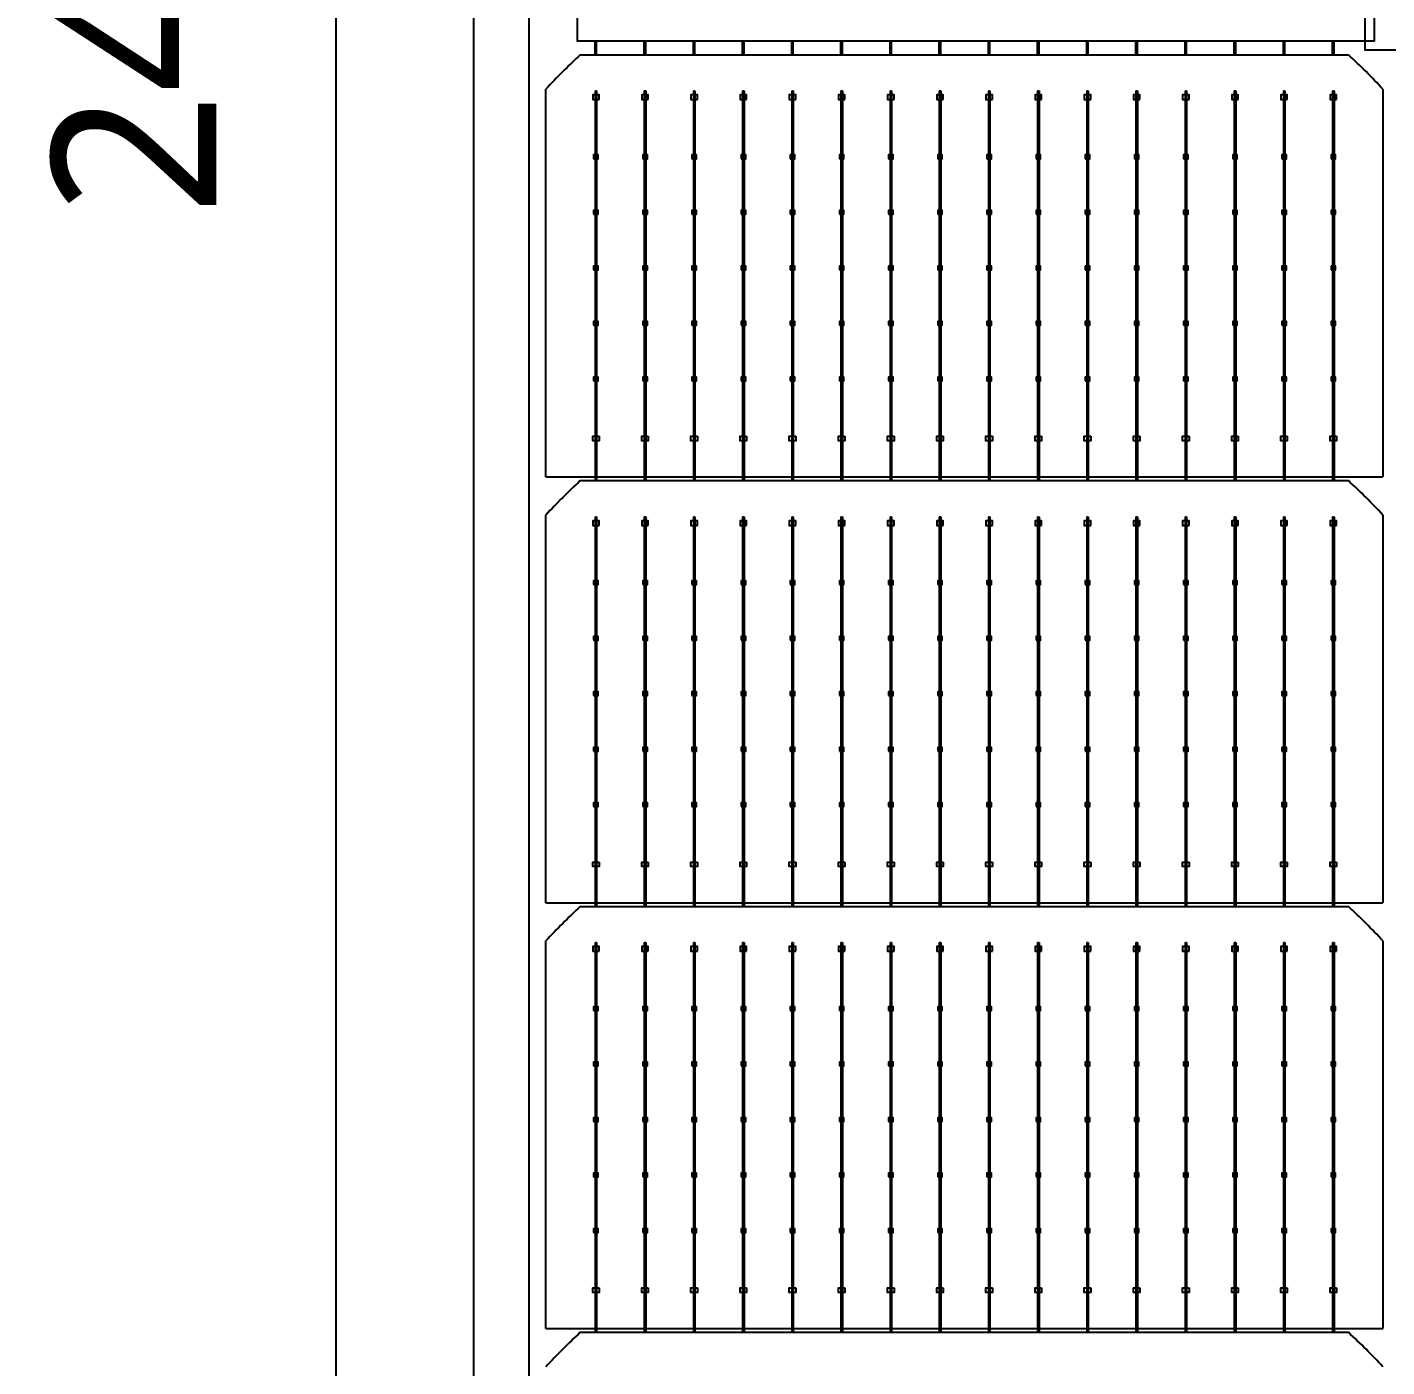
# Model space of a CAD drawing. Header units: millimetres. Extents: x 10297564 to 11610295, y -9287743 to -8409454.
# Drawn here: x 10388906 to 10393034, y -9094487 to -9090420 of the extents above; entities that cross this region are included whole.
import ezdxf

# ---------------------------------------------------------------- set-up
doc = ezdxf.new("R2010")
doc.units = ezdxf.units.MM
doc.header["$LTSCALE"] = 100
doc.layers.add('E1', color=1, linetype='Continuous')
doc.styles.add('HL-S1', font='DotumChe.ttf')
doc.styles.add('MG', font='malgun.ttf')
doc.dimstyles.new('HL-100', dxfattribs={"dimscale": 100, "dimtxt": 3, "dimasz": 4, "dimexe": 2, "dimexo": 2, "dimgap": 1, "dimtad": 1, "dimdec": 0, "dimzin": 0, "dimlunit": 6, "dimtxsty": 'HL-S1', "dimblk": 'DOTSMALL', "dimcen": 4, "dimdle": 2, "dimclrd": 256, "dimclre": 256, "dimclrt": 4, "dimazin": 0, "dimtfac": 1, "dimtdec": 0, "dimtix": 1, "dimtmove": 2, "dimatfit": 3, "dimldrblk": 'DOTSMALL', "dimfxl": 1.5, "dimtolj": 1, "dimtzin": 0, "dimlwd": -1, "dimlwe": -1, "dimarcsym": 0})

# ---------------------------------------------------------------- blocks, each defined once
blk = doc.blocks.new('*D71')
at = {"layer": 'defpoints', "color": 0, "transparency": 16777216}
for p in [(10389843.9, -9073235.9), (10390262.3, -9073235.9), (10390262.3, -9107604.7)]:
    blk.add_point(p, dxfattribs=at)
at = {"layer": 'E1', "color": 1, "transparency": 16777216}
for p, q in [((10389862.3, -9073235.9), (10389443.9, -9073235.9)), ((10389843.9, -9107204.7), (10389843.9, -9073635.9)), ((10389862.3, -9107604.7), (10389443.9, -9107604.7))]:
    blk.add_line(p, q, dxfattribs=at)
for points in [[(10389777.2, -9073635.9), (10389910.5, -9073635.9), (10389843.9, -9073235.9)], [(10389777.2, -9107204.7), (10389910.5, -9107204.7), (10389843.9, -9107604.7)]]:
    blk.add_solid(points, dxfattribs=at)
at = {"layer": 'E1', "color": 7, "transparency": 16777216, "insert": (10389234, -9090245.9), "char_height": 500, "attachment_point": 5, "rotation": 90, "style": 'MG'}
blk.add_mtext('\\A1;2464', dxfattribs=at)
blk = doc.blocks.new('_DotSmall')
at = {"color": 0, "linetype": 'ByBlock', "const_width": 0.5}
blk.add_lwpolyline([(-0.0625, 0, 1), (0.0625, 0, 1)], format="xyb", close=True, dxfattribs=at)

msp = doc.modelspace()

# ---------------------------------------------------------------- linework, layer by layer
for p, q in [((10390630.4, -9090504), (10390630.4, -9090462.1)), ((10390634.8, -9090504), (10390634.8, -9090462.1)), ((10390779.6, -9090504), (10390779.6, -9090462.1)), ((10390784.1, -9090504), (10390784.1, -9090462.1)), ((10390928.9, -9090504), (10390928.9, -9090462.1)), ((10390933.3, -9090504), (10390933.3, -9090462.1)), ((10391078.1, -9090504), (10391078.1, -9090462.1)), ((10391082.6, -9090504), (10391082.6, -9090462.1)), ((10391227.4, -9090504), (10391227.4, -9090462.1)), ((10391231.8, -9090504), (10391231.8, -9090462.1)), ((10391376.6, -9090504), (10391376.6, -9090462.1)), ((10391381.1, -9090504), (10391381.1, -9090462.1)), ((10391525.9, -9090504), (10391525.9, -9090462.1)), ((10391530.3, -9090504), (10391530.3, -9090462.1)), ((10391675.1, -9090504), (10391675.1, -9090462.1)), ((10391679.6, -9090504), (10391679.6, -9090462.1)), ((10391824.4, -9090504), (10391824.4, -9090462.1)), ((10391828.8, -9090504), (10391828.8, -9090462.1)), ((10391973.6, -9090504), (10391973.6, -9090462.1)), ((10391978.1, -9090504), (10391978.1, -9090462.1)), ((10392122.9, -9090504), (10392122.9, -9090462.1)), ((10392127.3, -9090504), (10392127.3, -9090462.1)), ((10392272.1, -9090504), (10392272.1, -9090462.1)), ((10392276.6, -9090504), (10392276.6, -9090462.1)), ((10392421.4, -9090504), (10392421.4, -9090462.1)), ((10392425.8, -9090504), (10392425.8, -9090462.1)), ((10392570.6, -9090504), (10392570.6, -9090462.1)), ((10392575.1, -9090504), (10392575.1, -9090462.1)), ((10392719.8, -9090504), (10392719.8, -9090462.1)), ((10392724.3, -9090504), (10392724.3, -9090462.1)), ((10392869.1, -9090504), (10392869.1, -9090462.1)), ((10392873.6, -9090504), (10392873.6, -9090462.1)), ((10390630.4, -9090613.8), (10390630.4, -9091796.7)), ((10390634.8, -9090613.8), (10390634.8, -9091796.7)), ((10390779.6, -9090613.8), (10390779.6, -9091796.7)), ((10390784.1, -9090613.8), (10390784.1, -9091796.7)), ((10390928.9, -9090613.8), (10390928.9, -9091796.7)), ((10390933.3, -9090613.8), (10390933.3, -9091796.7)), ((10391078.1, -9090613.8), (10391078.1, -9091796.7)), ((10391082.6, -9090613.8), (10391082.6, -9091796.7)), ((10391227.4, -9090613.8), (10391227.4, -9091796.7)), ((10391231.8, -9090613.8), (10391231.8, -9091796.7)), ((10391376.6, -9090613.8), (10391376.6, -9091796.7)), ((10391381.1, -9090613.8), (10391381.1, -9091796.7)), ((10391525.9, -9090613.8), (10391525.9, -9091796.7)), ((10391530.3, -9090613.8), (10391530.3, -9091796.7)), ((10391675.1, -9090613.8), (10391675.1, -9091796.7)), ((10391679.6, -9090613.8), (10391679.6, -9091796.7)), ((10391824.4, -9090613.8), (10391824.4, -9091796.7)), ((10391828.8, -9090613.8), (10391828.8, -9091796.7)), ((10391973.6, -9090613.8), (10391973.6, -9091796.7)), ((10391978.1, -9090613.8), (10391978.1, -9091796.7)), ((10392122.9, -9090613.8), (10392122.9, -9091796.7)), ((10392127.3, -9090613.8), (10392127.3, -9091796.7)), ((10392272.1, -9090613.8), (10392272.1, -9091796.7)), ((10392276.6, -9090613.8), (10392276.6, -9091796.7)), ((10392421.4, -9090613.8), (10392421.4, -9091796.7)), ((10392425.8, -9090613.8), (10392425.8, -9091796.7)), ((10392570.6, -9090613.8), (10392570.6, -9091796.7)), ((10392575.1, -9090613.8), (10392575.1, -9091796.7)), ((10392719.8, -9090613.8), (10392719.8, -9091796.7)), ((10392724.3, -9090613.8), (10392724.3, -9091796.7)), ((10392869.1, -9090613.8), (10392869.1, -9091796.7)), ((10392873.6, -9090613.8), (10392873.6, -9091796.7)), ((10390480.6, -9091785.5), (10393022, -9091785.5)), ((10390630.4, -9091906.5), (10390630.4, -9093089.4)), ((10390634.8, -9091906.5), (10390634.8, -9093089.4)), ((10390779.6, -9091906.5), (10390779.6, -9093089.4)), ((10390784.1, -9091906.5), (10390784.1, -9093089.4)), ((10390928.9, -9091906.5), (10390928.9, -9093089.4)), ((10390933.3, -9091906.5), (10390933.3, -9093089.4)), ((10391078.1, -9091906.5), (10391078.1, -9093089.4)), ((10391082.6, -9091906.5), (10391082.6, -9093089.4)), ((10391227.4, -9091906.5), (10391227.4, -9093089.4)), ((10391231.8, -9091906.5), (10391231.8, -9093089.4)), ((10391376.6, -9091906.5), (10391376.6, -9093089.4)), ((10391381.1, -9091906.5), (10391381.1, -9093089.4)), ((10391525.9, -9091906.5), (10391525.9, -9093089.4)), ((10391530.3, -9091906.5), (10391530.3, -9093089.4)), ((10391675.1, -9091906.5), (10391675.1, -9093089.4)), ((10391679.6, -9091906.5), (10391679.6, -9093089.4)), ((10391824.4, -9091906.5), (10391824.4, -9093089.4)), ((10391828.8, -9091906.5), (10391828.8, -9093089.4)), ((10391973.6, -9091906.5), (10391973.6, -9093089.4)), ((10391978.1, -9091906.5), (10391978.1, -9093089.4)), ((10392122.9, -9091906.5), (10392122.9, -9093089.4)), ((10392127.3, -9091906.5), (10392127.3, -9093089.4)), ((10392272.1, -9091906.5), (10392272.1, -9093089.4)), ((10392276.6, -9091906.5), (10392276.6, -9093089.4)), ((10392421.4, -9091906.5), (10392421.4, -9093089.4)), ((10392425.8, -9091906.5), (10392425.8, -9093089.4)), ((10392570.6, -9091906.5), (10392570.6, -9093089.4)), ((10392575.1, -9091906.5), (10392575.1, -9093089.4)), ((10392719.8, -9091906.5), (10392719.8, -9093089.4)), ((10392724.3, -9091906.5), (10392724.3, -9093089.4)), ((10392869.1, -9091906.5), (10392869.1, -9093089.4)), ((10392873.6, -9091906.5), (10392873.6, -9093089.4)), ((10390480.6, -9093078.1), (10393022, -9093078.1)), ((10390630.4, -9093199.1), (10390630.4, -9094382)), ((10390634.8, -9093199.1), (10390634.8, -9094382)), ((10390779.6, -9093199.1), (10390779.6, -9094382)), ((10390784.1, -9093199.1), (10390784.1, -9094382)), ((10390928.9, -9093199.1), (10390928.9, -9094382)), ((10390933.3, -9093199.1), (10390933.3, -9094382)), ((10391078.1, -9093199.1), (10391078.1, -9094382)), ((10391082.6, -9093199.1), (10391082.6, -9094382)), ((10391227.4, -9093199.1), (10391227.4, -9094382)), ((10391231.8, -9093199.1), (10391231.8, -9094382)), ((10391376.6, -9093199.1), (10391376.6, -9094382)), ((10391381.1, -9093199.1), (10391381.1, -9094382)), ((10391525.9, -9093199.1), (10391525.9, -9094382)), ((10391530.3, -9093199.1), (10391530.3, -9094382)), ((10391675.1, -9093199.1), (10391675.1, -9094382)), ((10391679.6, -9093199.1), (10391679.6, -9094382)), ((10391824.4, -9093199.1), (10391824.4, -9094382)), ((10391828.8, -9093199.1), (10391828.8, -9094382)), ((10391973.6, -9093199.1), (10391973.6, -9094382)), ((10391978.1, -9093199.1), (10391978.1, -9094382)), ((10392122.9, -9093199.1), (10392122.9, -9094382)), ((10392127.3, -9093199.1), (10392127.3, -9094382)), ((10392272.1, -9093199.1), (10392272.1, -9094382)), ((10392276.6, -9093199.1), (10392276.6, -9094382)), ((10392421.4, -9093199.1), (10392421.4, -9094382)), ((10392425.8, -9093199.1), (10392425.8, -9094382)), ((10392570.6, -9093199.1), (10392570.6, -9094382)), ((10392575.1, -9093199.1), (10392575.1, -9094382)), ((10392719.8, -9093199.1), (10392719.8, -9094382)), ((10392724.3, -9093199.1), (10392724.3, -9094382)), ((10392869.1, -9093199.1), (10392869.1, -9094382)), ((10392873.6, -9093199.1), (10392873.6, -9094382)), ((10390480.6, -9094370.8), (10393022, -9094370.8))]:
    msp.add_line(p, q)
for points in [[(10390262.3, -9073235.9), (10406065.8, -9073235.9), (10406065.8, -9107604.7), (10390262.3, -9107604.7)], [(10390429.7, -9073403.3), (10405898.4, -9073403.3), (10405898.4, -9107437.3), (10390429.7, -9107437.3)], [(10393093.8, -9090490), (10392968.3, -9090490), (10392968.3, -9090350.5), (10393093.8, -9090350.5)], [(10392996.2, -9090378.4), (10390576.1, -9090378.4), (10390576.1, -9090462.1), (10392996.2, -9090462.1)], [(10390642.4, -9090639.9), (10390642.4, -9090625.9), (10390622.9, -9090625.9), (10390622.9, -9090639.9)], [(10390791.6, -9090639.9), (10390791.6, -9090625.9), (10390772.1, -9090625.9), (10390772.1, -9090639.9)], [(10390940.9, -9090639.9), (10390940.9, -9090625.9), (10390921.3, -9090625.9), (10390921.3, -9090639.9)], [(10391090.1, -9090639.9), (10391090.1, -9090625.9), (10391070.6, -9090625.9), (10391070.6, -9090639.9)], [(10391239.4, -9090639.9), (10391239.4, -9090625.9), (10391219.8, -9090625.9), (10391219.8, -9090639.9)], [(10391388.6, -9090639.9), (10391388.6, -9090625.9), (10391369.1, -9090625.9), (10391369.1, -9090639.9)], [(10391537.9, -9090639.9), (10391537.9, -9090625.9), (10391518.3, -9090625.9), (10391518.3, -9090639.9)], [(10391687.1, -9090639.9), (10391687.1, -9090625.9), (10391667.6, -9090625.9), (10391667.6, -9090639.9)], [(10391836.4, -9090639.9), (10391836.4, -9090625.9), (10391816.8, -9090625.9), (10391816.8, -9090639.9)], [(10391985.6, -9090639.9), (10391985.6, -9090625.9), (10391966.1, -9090625.9), (10391966.1, -9090639.9)], [(10392134.9, -9090639.9), (10392134.9, -9090625.9), (10392115.3, -9090625.9), (10392115.3, -9090639.9)], [(10392284.1, -9090639.9), (10392284.1, -9090625.9), (10392264.6, -9090625.9), (10392264.6, -9090639.9)], [(10392433.3, -9090639.9), (10392433.3, -9090625.9), (10392413.8, -9090625.9), (10392413.8, -9090639.9)], [(10392582.6, -9090639.9), (10392582.6, -9090625.9), (10392563.1, -9090625.9), (10392563.1, -9090639.9)], [(10392731.8, -9090639.9), (10392731.8, -9090625.9), (10392712.3, -9090625.9), (10392712.3, -9090639.9)], [(10392881.1, -9090639.9), (10392881.1, -9090625.9), (10392861.6, -9090625.9), (10392861.6, -9090639.9)], [(10390625.6, -9090819.4), (10390639.6, -9090819.4), (10390639.6, -9090808.2), (10390625.6, -9090808.2)], [(10390774.9, -9090819.4), (10390788.8, -9090819.4), (10390788.8, -9090808.2), (10390774.9, -9090808.2)], [(10390924.1, -9090819.4), (10390938.1, -9090819.4), (10390938.1, -9090808.2), (10390924.1, -9090808.2)], [(10391073.4, -9090819.4), (10391087.3, -9090819.4), (10391087.3, -9090808.2), (10391073.4, -9090808.2)], [(10391222.6, -9090819.4), (10391236.6, -9090819.4), (10391236.6, -9090808.2), (10391222.6, -9090808.2)], [(10391371.9, -9090819.4), (10391385.8, -9090819.4), (10391385.8, -9090808.2), (10391371.9, -9090808.2)], [(10391521.1, -9090819.4), (10391535.1, -9090819.4), (10391535.1, -9090808.2), (10391521.1, -9090808.2)], [(10391670.4, -9090819.4), (10391684.3, -9090819.4), (10391684.3, -9090808.2), (10391670.4, -9090808.2)], [(10391819.6, -9090819.4), (10391833.6, -9090819.4), (10391833.6, -9090808.2), (10391819.6, -9090808.2)], [(10391968.9, -9090819.4), (10391982.8, -9090819.4), (10391982.8, -9090808.2), (10391968.9, -9090808.2)], [(10392118.1, -9090819.4), (10392132.1, -9090819.4), (10392132.1, -9090808.2), (10392118.1, -9090808.2)], [(10392267.4, -9090819.4), (10392281.3, -9090819.4), (10392281.3, -9090808.2), (10392267.4, -9090808.2)], [(10392416.6, -9090819.4), (10392430.6, -9090819.4), (10392430.6, -9090808.2), (10392416.6, -9090808.2)], [(10392565.9, -9090819.4), (10392579.8, -9090819.4), (10392579.8, -9090808.2), (10392565.9, -9090808.2)], [(10392715.1, -9090819.4), (10392729.1, -9090819.4), (10392729.1, -9090808.2), (10392715.1, -9090808.2)], [(10392864.4, -9090819.4), (10392878.3, -9090819.4), (10392878.3, -9090808.2), (10392864.4, -9090808.2)], [(10390625.6, -9090987.9), (10390639.6, -9090987.9), (10390639.6, -9090976.7), (10390625.6, -9090976.7)], [(10390774.9, -9090987.9), (10390788.8, -9090987.9), (10390788.8, -9090976.7), (10390774.9, -9090976.7)], [(10390924.1, -9090987.9), (10390938.1, -9090987.9), (10390938.1, -9090976.7), (10390924.1, -9090976.7)], [(10391073.4, -9090987.9), (10391087.3, -9090987.9), (10391087.3, -9090976.7), (10391073.4, -9090976.7)], [(10391222.6, -9090987.9), (10391236.6, -9090987.9), (10391236.6, -9090976.7), (10391222.6, -9090976.7)], [(10391371.9, -9090987.9), (10391385.8, -9090987.9), (10391385.8, -9090976.7), (10391371.9, -9090976.7)], [(10391521.1, -9090987.9), (10391535.1, -9090987.9), (10391535.1, -9090976.7), (10391521.1, -9090976.7)], [(10391670.4, -9090987.9), (10391684.3, -9090987.9), (10391684.3, -9090976.7), (10391670.4, -9090976.7)], [(10391819.6, -9090987.9), (10391833.6, -9090987.9), (10391833.6, -9090976.7), (10391819.6, -9090976.7)], [(10391968.9, -9090987.9), (10391982.8, -9090987.9), (10391982.8, -9090976.7), (10391968.9, -9090976.7)], [(10392118.1, -9090987.9), (10392132.1, -9090987.9), (10392132.1, -9090976.7), (10392118.1, -9090976.7)], [(10392267.4, -9090987.9), (10392281.3, -9090987.9), (10392281.3, -9090976.7), (10392267.4, -9090976.7)], [(10392416.6, -9090987.9), (10392430.6, -9090987.9), (10392430.6, -9090976.7), (10392416.6, -9090976.7)], [(10392565.9, -9090987.9), (10392579.8, -9090987.9), (10392579.8, -9090976.7), (10392565.9, -9090976.7)], [(10392715.1, -9090987.9), (10392729.1, -9090987.9), (10392729.1, -9090976.7), (10392715.1, -9090976.7)], [(10392864.4, -9090987.9), (10392878.3, -9090987.9), (10392878.3, -9090976.7), (10392864.4, -9090976.7)], [(10390625.6, -9091156.4), (10390639.6, -9091156.4), (10390639.6, -9091145.2), (10390625.6, -9091145.2)], [(10390774.9, -9091156.4), (10390788.8, -9091156.4), (10390788.8, -9091145.2), (10390774.9, -9091145.2)], [(10390924.1, -9091156.4), (10390938.1, -9091156.4), (10390938.1, -9091145.2), (10390924.1, -9091145.2)], [(10391073.4, -9091156.4), (10391087.3, -9091156.4), (10391087.3, -9091145.2), (10391073.4, -9091145.2)], [(10391222.6, -9091156.4), (10391236.6, -9091156.4), (10391236.6, -9091145.2), (10391222.6, -9091145.2)], [(10391371.9, -9091156.4), (10391385.8, -9091156.4), (10391385.8, -9091145.2), (10391371.9, -9091145.2)], [(10391521.1, -9091156.4), (10391535.1, -9091156.4), (10391535.1, -9091145.2), (10391521.1, -9091145.2)], [(10391670.4, -9091156.4), (10391684.3, -9091156.4), (10391684.3, -9091145.2), (10391670.4, -9091145.2)], [(10391819.6, -9091156.4), (10391833.6, -9091156.4), (10391833.6, -9091145.2), (10391819.6, -9091145.2)], [(10391968.9, -9091156.4), (10391982.8, -9091156.4), (10391982.8, -9091145.2), (10391968.9, -9091145.2)], [(10392118.1, -9091156.4), (10392132.1, -9091156.4), (10392132.1, -9091145.2), (10392118.1, -9091145.2)], [(10392267.4, -9091156.4), (10392281.3, -9091156.4), (10392281.3, -9091145.2), (10392267.4, -9091145.2)], [(10392416.6, -9091156.4), (10392430.6, -9091156.4), (10392430.6, -9091145.2), (10392416.6, -9091145.2)], [(10392565.9, -9091156.4), (10392579.8, -9091156.4), (10392579.8, -9091145.2), (10392565.9, -9091145.2)], [(10392715.1, -9091156.4), (10392729.1, -9091156.4), (10392729.1, -9091145.2), (10392715.1, -9091145.2)], [(10392864.4, -9091156.4), (10392878.3, -9091156.4), (10392878.3, -9091145.2), (10392864.4, -9091145.2)], [(10390625.6, -9091324.9), (10390639.6, -9091324.9), (10390639.6, -9091313.7), (10390625.6, -9091313.7)], [(10390774.9, -9091324.9), (10390788.8, -9091324.9), (10390788.8, -9091313.7), (10390774.9, -9091313.7)], [(10390924.1, -9091324.9), (10390938.1, -9091324.9), (10390938.1, -9091313.7), (10390924.1, -9091313.7)], [(10391073.4, -9091324.9), (10391087.3, -9091324.9), (10391087.3, -9091313.7), (10391073.4, -9091313.7)], [(10391222.6, -9091324.9), (10391236.6, -9091324.9), (10391236.6, -9091313.7), (10391222.6, -9091313.7)], [(10391371.9, -9091324.9), (10391385.8, -9091324.9), (10391385.8, -9091313.7), (10391371.9, -9091313.7)], [(10391521.1, -9091324.9), (10391535.1, -9091324.9), (10391535.1, -9091313.7), (10391521.1, -9091313.7)], [(10391670.4, -9091324.9), (10391684.3, -9091324.9), (10391684.3, -9091313.7), (10391670.4, -9091313.7)], [(10391819.6, -9091324.9), (10391833.6, -9091324.9), (10391833.6, -9091313.7), (10391819.6, -9091313.7)], [(10391968.9, -9091324.9), (10391982.8, -9091324.9), (10391982.8, -9091313.7), (10391968.9, -9091313.7)], [(10392118.1, -9091324.9), (10392132.1, -9091324.9), (10392132.1, -9091313.7), (10392118.1, -9091313.7)], [(10392267.4, -9091324.9), (10392281.3, -9091324.9), (10392281.3, -9091313.7), (10392267.4, -9091313.7)], [(10392416.6, -9091324.9), (10392430.6, -9091324.9), (10392430.6, -9091313.7), (10392416.6, -9091313.7)], [(10392565.9, -9091324.9), (10392579.8, -9091324.9), (10392579.8, -9091313.7), (10392565.9, -9091313.7)], [(10392715.1, -9091324.9), (10392729.1, -9091324.9), (10392729.1, -9091313.7), (10392715.1, -9091313.7)], [(10392864.4, -9091324.9), (10392878.3, -9091324.9), (10392878.3, -9091313.7), (10392864.4, -9091313.7)], [(10390625.6, -9091493.4), (10390639.6, -9091493.4), (10390639.6, -9091482.2), (10390625.6, -9091482.2)], [(10390774.9, -9091493.4), (10390788.8, -9091493.4), (10390788.8, -9091482.2), (10390774.9, -9091482.2)], [(10390924.1, -9091493.4), (10390938.1, -9091493.4), (10390938.1, -9091482.2), (10390924.1, -9091482.2)], [(10391073.4, -9091493.4), (10391087.3, -9091493.4), (10391087.3, -9091482.2), (10391073.4, -9091482.2)], [(10391222.6, -9091493.4), (10391236.6, -9091493.4), (10391236.6, -9091482.2), (10391222.6, -9091482.2)], [(10391371.9, -9091493.4), (10391385.8, -9091493.4), (10391385.8, -9091482.2), (10391371.9, -9091482.2)], [(10391521.1, -9091493.4), (10391535.1, -9091493.4), (10391535.1, -9091482.2), (10391521.1, -9091482.2)], [(10391670.4, -9091493.4), (10391684.3, -9091493.4), (10391684.3, -9091482.2), (10391670.4, -9091482.2)], [(10391819.6, -9091493.4), (10391833.6, -9091493.4), (10391833.6, -9091482.2), (10391819.6, -9091482.2)], [(10391968.9, -9091493.4), (10391982.8, -9091493.4), (10391982.8, -9091482.2), (10391968.9, -9091482.2)], [(10392118.1, -9091493.4), (10392132.1, -9091493.4), (10392132.1, -9091482.2), (10392118.1, -9091482.2)], [(10392267.4, -9091493.4), (10392281.3, -9091493.4), (10392281.3, -9091482.2), (10392267.4, -9091482.2)], [(10392416.6, -9091493.4), (10392430.6, -9091493.4), (10392430.6, -9091482.2), (10392416.6, -9091482.2)], [(10392565.9, -9091493.4), (10392579.8, -9091493.4), (10392579.8, -9091482.2), (10392565.9, -9091482.2)], [(10392715.1, -9091493.4), (10392729.1, -9091493.4), (10392729.1, -9091482.2), (10392715.1, -9091482.2)], [(10392864.4, -9091493.4), (10392878.3, -9091493.4), (10392878.3, -9091482.2), (10392864.4, -9091482.2)], [(10390642.4, -9091661.7), (10390642.4, -9091675.7), (10390622.9, -9091675.7), (10390622.9, -9091661.7)], [(10390791.6, -9091661.7), (10390791.6, -9091675.7), (10390772.1, -9091675.7), (10390772.1, -9091661.7)], [(10390940.9, -9091661.7), (10390940.9, -9091675.7), (10390921.3, -9091675.7), (10390921.3, -9091661.7)], [(10391090.1, -9091661.7), (10391090.1, -9091675.7), (10391070.6, -9091675.7), (10391070.6, -9091661.7)], [(10391239.4, -9091661.7), (10391239.4, -9091675.7), (10391219.8, -9091675.7), (10391219.8, -9091661.7)], [(10391388.6, -9091661.7), (10391388.6, -9091675.7), (10391369.1, -9091675.7), (10391369.1, -9091661.7)], [(10391537.9, -9091661.7), (10391537.9, -9091675.7), (10391518.3, -9091675.7), (10391518.3, -9091661.7)], [(10391687.1, -9091661.7), (10391687.1, -9091675.7), (10391667.6, -9091675.7), (10391667.6, -9091661.7)], [(10391836.4, -9091661.7), (10391836.4, -9091675.7), (10391816.8, -9091675.7), (10391816.8, -9091661.7)], [(10391985.6, -9091661.7), (10391985.6, -9091675.7), (10391966.1, -9091675.7), (10391966.1, -9091661.7)], [(10392134.9, -9091661.7), (10392134.9, -9091675.7), (10392115.3, -9091675.7), (10392115.3, -9091661.7)], [(10392284.1, -9091661.7), (10392284.1, -9091675.7), (10392264.6, -9091675.7), (10392264.6, -9091661.7)], [(10392433.3, -9091661.7), (10392433.3, -9091675.7), (10392413.8, -9091675.7), (10392413.8, -9091661.7)], [(10392582.6, -9091661.7), (10392582.6, -9091675.7), (10392563.1, -9091675.7), (10392563.1, -9091661.7)], [(10392731.8, -9091661.7), (10392731.8, -9091675.7), (10392712.3, -9091675.7), (10392712.3, -9091661.7)], [(10392881.1, -9091661.7), (10392881.1, -9091675.7), (10392861.6, -9091675.7), (10392861.6, -9091661.7)], [(10390642.4, -9091932.6), (10390642.4, -9091918.6), (10390622.9, -9091918.6), (10390622.9, -9091932.6)], [(10390791.6, -9091932.6), (10390791.6, -9091918.6), (10390772.1, -9091918.6), (10390772.1, -9091932.6)], [(10390940.9, -9091932.6), (10390940.9, -9091918.6), (10390921.3, -9091918.6), (10390921.3, -9091932.6)], [(10391090.1, -9091932.6), (10391090.1, -9091918.6), (10391070.6, -9091918.6), (10391070.6, -9091932.6)], [(10391239.4, -9091932.6), (10391239.4, -9091918.6), (10391219.8, -9091918.6), (10391219.8, -9091932.6)], [(10391388.6, -9091932.6), (10391388.6, -9091918.6), (10391369.1, -9091918.6), (10391369.1, -9091932.6)], [(10391537.9, -9091932.6), (10391537.9, -9091918.6), (10391518.3, -9091918.6), (10391518.3, -9091932.6)], [(10391687.1, -9091932.6), (10391687.1, -9091918.6), (10391667.6, -9091918.6), (10391667.6, -9091932.6)], [(10391836.4, -9091932.6), (10391836.4, -9091918.6), (10391816.8, -9091918.6), (10391816.8, -9091932.6)], [(10391985.6, -9091932.6), (10391985.6, -9091918.6), (10391966.1, -9091918.6), (10391966.1, -9091932.6)], [(10392134.9, -9091932.6), (10392134.9, -9091918.6), (10392115.3, -9091918.6), (10392115.3, -9091932.6)], [(10392284.1, -9091932.6), (10392284.1, -9091918.6), (10392264.6, -9091918.6), (10392264.6, -9091932.6)], [(10392433.3, -9091932.6), (10392433.3, -9091918.6), (10392413.8, -9091918.6), (10392413.8, -9091932.6)], [(10392582.6, -9091932.6), (10392582.6, -9091918.6), (10392563.1, -9091918.6), (10392563.1, -9091932.6)], [(10392731.8, -9091932.6), (10392731.8, -9091918.6), (10392712.3, -9091918.6), (10392712.3, -9091932.6)], [(10392881.1, -9091932.6), (10392881.1, -9091918.6), (10392861.6, -9091918.6), (10392861.6, -9091932.6)], [(10390625.6, -9092112.1), (10390639.6, -9092112.1), (10390639.6, -9092100.9), (10390625.6, -9092100.9)], [(10390774.9, -9092112.1), (10390788.8, -9092112.1), (10390788.8, -9092100.9), (10390774.9, -9092100.9)], [(10390924.1, -9092112.1), (10390938.1, -9092112.1), (10390938.1, -9092100.9), (10390924.1, -9092100.9)], [(10391073.4, -9092112.1), (10391087.3, -9092112.1), (10391087.3, -9092100.9), (10391073.4, -9092100.9)], [(10391222.6, -9092112.1), (10391236.6, -9092112.1), (10391236.6, -9092100.9), (10391222.6, -9092100.9)], [(10391371.9, -9092112.1), (10391385.8, -9092112.1), (10391385.8, -9092100.9), (10391371.9, -9092100.9)], [(10391521.1, -9092112.1), (10391535.1, -9092112.1), (10391535.1, -9092100.9), (10391521.1, -9092100.9)], [(10391670.4, -9092112.1), (10391684.3, -9092112.1), (10391684.3, -9092100.9), (10391670.4, -9092100.9)], [(10391819.6, -9092112.1), (10391833.6, -9092112.1), (10391833.6, -9092100.9), (10391819.6, -9092100.9)], [(10391968.9, -9092112.1), (10391982.8, -9092112.1), (10391982.8, -9092100.9), (10391968.9, -9092100.9)], [(10392118.1, -9092112.1), (10392132.1, -9092112.1), (10392132.1, -9092100.9), (10392118.1, -9092100.9)], [(10392267.4, -9092112.1), (10392281.3, -9092112.1), (10392281.3, -9092100.9), (10392267.4, -9092100.9)], [(10392416.6, -9092112.1), (10392430.6, -9092112.1), (10392430.6, -9092100.9), (10392416.6, -9092100.9)], [(10392565.9, -9092112.1), (10392579.8, -9092112.1), (10392579.8, -9092100.9), (10392565.9, -9092100.9)], [(10392715.1, -9092112.1), (10392729.1, -9092112.1), (10392729.1, -9092100.9), (10392715.1, -9092100.9)], [(10392864.4, -9092112.1), (10392878.3, -9092112.1), (10392878.3, -9092100.9), (10392864.4, -9092100.9)], [(10390625.6, -9092280.6), (10390639.6, -9092280.6), (10390639.6, -9092269.4), (10390625.6, -9092269.4)], [(10390774.9, -9092280.6), (10390788.8, -9092280.6), (10390788.8, -9092269.4), (10390774.9, -9092269.4)], [(10390924.1, -9092280.6), (10390938.1, -9092280.6), (10390938.1, -9092269.4), (10390924.1, -9092269.4)], [(10391073.4, -9092280.6), (10391087.3, -9092280.6), (10391087.3, -9092269.4), (10391073.4, -9092269.4)], [(10391222.6, -9092280.6), (10391236.6, -9092280.6), (10391236.6, -9092269.4), (10391222.6, -9092269.4)], [(10391371.9, -9092280.6), (10391385.8, -9092280.6), (10391385.8, -9092269.4), (10391371.9, -9092269.4)], [(10391521.1, -9092280.6), (10391535.1, -9092280.6), (10391535.1, -9092269.4), (10391521.1, -9092269.4)], [(10391670.4, -9092280.6), (10391684.3, -9092280.6), (10391684.3, -9092269.4), (10391670.4, -9092269.4)], [(10391819.6, -9092280.6), (10391833.6, -9092280.6), (10391833.6, -9092269.4), (10391819.6, -9092269.4)], [(10391968.9, -9092280.6), (10391982.8, -9092280.6), (10391982.8, -9092269.4), (10391968.9, -9092269.4)], [(10392118.1, -9092280.6), (10392132.1, -9092280.6), (10392132.1, -9092269.4), (10392118.1, -9092269.4)], [(10392267.4, -9092280.6), (10392281.3, -9092280.6), (10392281.3, -9092269.4), (10392267.4, -9092269.4)], [(10392416.6, -9092280.6), (10392430.6, -9092280.6), (10392430.6, -9092269.4), (10392416.6, -9092269.4)], [(10392565.9, -9092280.6), (10392579.8, -9092280.6), (10392579.8, -9092269.4), (10392565.9, -9092269.4)], [(10392715.1, -9092280.6), (10392729.1, -9092280.6), (10392729.1, -9092269.4), (10392715.1, -9092269.4)], [(10392864.4, -9092280.6), (10392878.3, -9092280.6), (10392878.3, -9092269.4), (10392864.4, -9092269.4)], [(10390625.6, -9092449.1), (10390639.6, -9092449.1), (10390639.6, -9092437.9), (10390625.6, -9092437.9)], [(10390774.9, -9092449.1), (10390788.8, -9092449.1), (10390788.8, -9092437.9), (10390774.9, -9092437.9)], [(10390924.1, -9092449.1), (10390938.1, -9092449.1), (10390938.1, -9092437.9), (10390924.1, -9092437.9)], [(10391073.4, -9092449.1), (10391087.3, -9092449.1), (10391087.3, -9092437.9), (10391073.4, -9092437.9)], [(10391222.6, -9092449.1), (10391236.6, -9092449.1), (10391236.6, -9092437.9), (10391222.6, -9092437.9)], [(10391371.9, -9092449.1), (10391385.8, -9092449.1), (10391385.8, -9092437.9), (10391371.9, -9092437.9)], [(10391521.1, -9092449.1), (10391535.1, -9092449.1), (10391535.1, -9092437.9), (10391521.1, -9092437.9)], [(10391670.4, -9092449.1), (10391684.3, -9092449.1), (10391684.3, -9092437.9), (10391670.4, -9092437.9)], [(10391819.6, -9092449.1), (10391833.6, -9092449.1), (10391833.6, -9092437.9), (10391819.6, -9092437.9)], [(10391968.9, -9092449.1), (10391982.8, -9092449.1), (10391982.8, -9092437.9), (10391968.9, -9092437.9)], [(10392118.1, -9092449.1), (10392132.1, -9092449.1), (10392132.1, -9092437.9), (10392118.1, -9092437.9)], [(10392267.4, -9092449.1), (10392281.3, -9092449.1), (10392281.3, -9092437.9), (10392267.4, -9092437.9)], [(10392416.6, -9092449.1), (10392430.6, -9092449.1), (10392430.6, -9092437.9), (10392416.6, -9092437.9)], [(10392565.9, -9092449.1), (10392579.8, -9092449.1), (10392579.8, -9092437.9), (10392565.9, -9092437.9)], [(10392715.1, -9092449.1), (10392729.1, -9092449.1), (10392729.1, -9092437.9), (10392715.1, -9092437.9)], [(10392864.4, -9092449.1), (10392878.3, -9092449.1), (10392878.3, -9092437.9), (10392864.4, -9092437.9)], [(10390625.6, -9092617.6), (10390639.6, -9092617.6), (10390639.6, -9092606.4), (10390625.6, -9092606.4)], [(10390774.9, -9092617.6), (10390788.8, -9092617.6), (10390788.8, -9092606.4), (10390774.9, -9092606.4)], [(10390924.1, -9092617.6), (10390938.1, -9092617.6), (10390938.1, -9092606.4), (10390924.1, -9092606.4)], [(10391073.4, -9092617.6), (10391087.3, -9092617.6), (10391087.3, -9092606.4), (10391073.4, -9092606.4)], [(10391222.6, -9092617.6), (10391236.6, -9092617.6), (10391236.6, -9092606.4), (10391222.6, -9092606.4)], [(10391371.9, -9092617.6), (10391385.8, -9092617.6), (10391385.8, -9092606.4), (10391371.9, -9092606.4)], [(10391521.1, -9092617.6), (10391535.1, -9092617.6), (10391535.1, -9092606.4), (10391521.1, -9092606.4)], [(10391670.4, -9092617.6), (10391684.3, -9092617.6), (10391684.3, -9092606.4), (10391670.4, -9092606.4)], [(10391819.6, -9092617.6), (10391833.6, -9092617.6), (10391833.6, -9092606.4), (10391819.6, -9092606.4)], [(10391968.9, -9092617.6), (10391982.8, -9092617.6), (10391982.8, -9092606.4), (10391968.9, -9092606.4)], [(10392118.1, -9092617.6), (10392132.1, -9092617.6), (10392132.1, -9092606.4), (10392118.1, -9092606.4)], [(10392267.4, -9092617.6), (10392281.3, -9092617.6), (10392281.3, -9092606.4), (10392267.4, -9092606.4)], [(10392416.6, -9092617.6), (10392430.6, -9092617.6), (10392430.6, -9092606.4), (10392416.6, -9092606.4)], [(10392565.9, -9092617.6), (10392579.8, -9092617.6), (10392579.8, -9092606.4), (10392565.9, -9092606.4)], [(10392715.1, -9092617.6), (10392729.1, -9092617.6), (10392729.1, -9092606.4), (10392715.1, -9092606.4)], [(10392864.4, -9092617.6), (10392878.3, -9092617.6), (10392878.3, -9092606.4), (10392864.4, -9092606.4)], [(10390625.6, -9092786.1), (10390639.6, -9092786.1), (10390639.6, -9092774.9), (10390625.6, -9092774.9)], [(10390774.9, -9092786.1), (10390788.8, -9092786.1), (10390788.8, -9092774.9), (10390774.9, -9092774.9)], [(10390924.1, -9092786.1), (10390938.1, -9092786.1), (10390938.1, -9092774.9), (10390924.1, -9092774.9)], [(10391073.4, -9092786.1), (10391087.3, -9092786.1), (10391087.3, -9092774.9), (10391073.4, -9092774.9)], [(10391222.6, -9092786.1), (10391236.6, -9092786.1), (10391236.6, -9092774.9), (10391222.6, -9092774.9)], [(10391371.9, -9092786.1), (10391385.8, -9092786.1), (10391385.8, -9092774.9), (10391371.9, -9092774.9)], [(10391521.1, -9092786.1), (10391535.1, -9092786.1), (10391535.1, -9092774.9), (10391521.1, -9092774.9)], [(10391670.4, -9092786.1), (10391684.3, -9092786.1), (10391684.3, -9092774.9), (10391670.4, -9092774.9)], [(10391819.6, -9092786.1), (10391833.6, -9092786.1), (10391833.6, -9092774.9), (10391819.6, -9092774.9)], [(10391968.9, -9092786.1), (10391982.8, -9092786.1), (10391982.8, -9092774.9), (10391968.9, -9092774.9)], [(10392118.1, -9092786.1), (10392132.1, -9092786.1), (10392132.1, -9092774.9), (10392118.1, -9092774.9)], [(10392267.4, -9092786.1), (10392281.3, -9092786.1), (10392281.3, -9092774.9), (10392267.4, -9092774.9)], [(10392416.6, -9092786.1), (10392430.6, -9092786.1), (10392430.6, -9092774.9), (10392416.6, -9092774.9)], [(10392565.9, -9092786.1), (10392579.8, -9092786.1), (10392579.8, -9092774.9), (10392565.9, -9092774.9)], [(10392715.1, -9092786.1), (10392729.1, -9092786.1), (10392729.1, -9092774.9), (10392715.1, -9092774.9)], [(10392864.4, -9092786.1), (10392878.3, -9092786.1), (10392878.3, -9092774.9), (10392864.4, -9092774.9)], [(10390642.4, -9092954.4), (10390642.4, -9092968.4), (10390622.9, -9092968.4), (10390622.9, -9092954.4)], [(10390791.6, -9092954.4), (10390791.6, -9092968.4), (10390772.1, -9092968.4), (10390772.1, -9092954.4)], [(10390940.9, -9092954.4), (10390940.9, -9092968.4), (10390921.3, -9092968.4), (10390921.3, -9092954.4)], [(10391090.1, -9092954.4), (10391090.1, -9092968.4), (10391070.6, -9092968.4), (10391070.6, -9092954.4)], [(10391239.4, -9092954.4), (10391239.4, -9092968.4), (10391219.8, -9092968.4), (10391219.8, -9092954.4)], [(10391388.6, -9092954.4), (10391388.6, -9092968.4), (10391369.1, -9092968.4), (10391369.1, -9092954.4)], [(10391537.9, -9092954.4), (10391537.9, -9092968.4), (10391518.3, -9092968.4), (10391518.3, -9092954.4)], [(10391687.1, -9092954.4), (10391687.1, -9092968.4), (10391667.6, -9092968.4), (10391667.6, -9092954.4)], [(10391836.4, -9092954.4), (10391836.4, -9092968.4), (10391816.8, -9092968.4), (10391816.8, -9092954.4)], [(10391985.6, -9092954.4), (10391985.6, -9092968.4), (10391966.1, -9092968.4), (10391966.1, -9092954.4)], [(10392134.9, -9092954.4), (10392134.9, -9092968.4), (10392115.3, -9092968.4), (10392115.3, -9092954.4)], [(10392284.1, -9092954.4), (10392284.1, -9092968.4), (10392264.6, -9092968.4), (10392264.6, -9092954.4)], [(10392433.3, -9092954.4), (10392433.3, -9092968.4), (10392413.8, -9092968.4), (10392413.8, -9092954.4)], [(10392582.6, -9092954.4), (10392582.6, -9092968.4), (10392563.1, -9092968.4), (10392563.1, -9092954.4)], [(10392731.8, -9092954.4), (10392731.8, -9092968.4), (10392712.3, -9092968.4), (10392712.3, -9092954.4)], [(10392881.1, -9092954.4), (10392881.1, -9092968.4), (10392861.6, -9092968.4), (10392861.6, -9092954.4)], [(10390642.4, -9093225.2), (10390642.4, -9093211.3), (10390622.9, -9093211.3), (10390622.9, -9093225.2)], [(10390791.6, -9093225.2), (10390791.6, -9093211.3), (10390772.1, -9093211.3), (10390772.1, -9093225.2)], [(10390940.9, -9093225.2), (10390940.9, -9093211.3), (10390921.3, -9093211.3), (10390921.3, -9093225.2)], [(10391090.1, -9093225.2), (10391090.1, -9093211.3), (10391070.6, -9093211.3), (10391070.6, -9093225.2)], [(10391239.4, -9093225.2), (10391239.4, -9093211.3), (10391219.8, -9093211.3), (10391219.8, -9093225.2)], [(10391388.6, -9093225.2), (10391388.6, -9093211.3), (10391369.1, -9093211.3), (10391369.1, -9093225.2)], [(10391537.9, -9093225.2), (10391537.9, -9093211.3), (10391518.3, -9093211.3), (10391518.3, -9093225.2)], [(10391687.1, -9093225.2), (10391687.1, -9093211.3), (10391667.6, -9093211.3), (10391667.6, -9093225.2)], [(10391836.4, -9093225.2), (10391836.4, -9093211.3), (10391816.8, -9093211.3), (10391816.8, -9093225.2)], [(10391985.6, -9093225.2), (10391985.6, -9093211.3), (10391966.1, -9093211.3), (10391966.1, -9093225.2)], [(10392134.9, -9093225.2), (10392134.9, -9093211.3), (10392115.3, -9093211.3), (10392115.3, -9093225.2)], [(10392284.1, -9093225.2), (10392284.1, -9093211.3), (10392264.6, -9093211.3), (10392264.6, -9093225.2)], [(10392433.3, -9093225.2), (10392433.3, -9093211.3), (10392413.8, -9093211.3), (10392413.8, -9093225.2)], [(10392582.6, -9093225.2), (10392582.6, -9093211.3), (10392563.1, -9093211.3), (10392563.1, -9093225.2)], [(10392731.8, -9093225.2), (10392731.8, -9093211.3), (10392712.3, -9093211.3), (10392712.3, -9093225.2)], [(10392881.1, -9093225.2), (10392881.1, -9093211.3), (10392861.6, -9093211.3), (10392861.6, -9093225.2)], [(10390625.6, -9093404.7), (10390639.6, -9093404.7), (10390639.6, -9093393.6), (10390625.6, -9093393.6)], [(10390774.9, -9093404.7), (10390788.8, -9093404.7), (10390788.8, -9093393.6), (10390774.9, -9093393.6)], [(10390924.1, -9093404.7), (10390938.1, -9093404.7), (10390938.1, -9093393.6), (10390924.1, -9093393.6)], [(10391073.4, -9093404.7), (10391087.3, -9093404.7), (10391087.3, -9093393.6), (10391073.4, -9093393.6)], [(10391222.6, -9093404.7), (10391236.6, -9093404.7), (10391236.6, -9093393.6), (10391222.6, -9093393.6)], [(10391371.9, -9093404.7), (10391385.8, -9093404.7), (10391385.8, -9093393.6), (10391371.9, -9093393.6)], [(10391521.1, -9093404.7), (10391535.1, -9093404.7), (10391535.1, -9093393.6), (10391521.1, -9093393.6)], [(10391670.4, -9093404.7), (10391684.3, -9093404.7), (10391684.3, -9093393.6), (10391670.4, -9093393.6)], [(10391819.6, -9093404.7), (10391833.6, -9093404.7), (10391833.6, -9093393.6), (10391819.6, -9093393.6)], [(10391968.9, -9093404.7), (10391982.8, -9093404.7), (10391982.8, -9093393.6), (10391968.9, -9093393.6)], [(10392118.1, -9093404.7), (10392132.1, -9093404.7), (10392132.1, -9093393.6), (10392118.1, -9093393.6)], [(10392267.4, -9093404.7), (10392281.3, -9093404.7), (10392281.3, -9093393.6), (10392267.4, -9093393.6)], [(10392416.6, -9093404.7), (10392430.6, -9093404.7), (10392430.6, -9093393.6), (10392416.6, -9093393.6)], [(10392565.9, -9093404.7), (10392579.8, -9093404.7), (10392579.8, -9093393.6), (10392565.9, -9093393.6)], [(10392715.1, -9093404.7), (10392729.1, -9093404.7), (10392729.1, -9093393.6), (10392715.1, -9093393.6)], [(10392864.4, -9093404.7), (10392878.3, -9093404.7), (10392878.3, -9093393.6), (10392864.4, -9093393.6)], [(10390625.6, -9093573.2), (10390639.6, -9093573.2), (10390639.6, -9093562.1), (10390625.6, -9093562.1)], [(10390774.9, -9093573.2), (10390788.8, -9093573.2), (10390788.8, -9093562.1), (10390774.9, -9093562.1)], [(10390924.1, -9093573.2), (10390938.1, -9093573.2), (10390938.1, -9093562.1), (10390924.1, -9093562.1)], [(10391073.4, -9093573.2), (10391087.3, -9093573.2), (10391087.3, -9093562.1), (10391073.4, -9093562.1)], [(10391222.6, -9093573.2), (10391236.6, -9093573.2), (10391236.6, -9093562.1), (10391222.6, -9093562.1)], [(10391371.9, -9093573.2), (10391385.8, -9093573.2), (10391385.8, -9093562.1), (10391371.9, -9093562.1)], [(10391521.1, -9093573.2), (10391535.1, -9093573.2), (10391535.1, -9093562.1), (10391521.1, -9093562.1)], [(10391670.4, -9093573.2), (10391684.3, -9093573.2), (10391684.3, -9093562.1), (10391670.4, -9093562.1)], [(10391819.6, -9093573.2), (10391833.6, -9093573.2), (10391833.6, -9093562.1), (10391819.6, -9093562.1)], [(10391968.9, -9093573.2), (10391982.8, -9093573.2), (10391982.8, -9093562.1), (10391968.9, -9093562.1)], [(10392118.1, -9093573.2), (10392132.1, -9093573.2), (10392132.1, -9093562.1), (10392118.1, -9093562.1)], [(10392267.4, -9093573.2), (10392281.3, -9093573.2), (10392281.3, -9093562.1), (10392267.4, -9093562.1)], [(10392416.6, -9093573.2), (10392430.6, -9093573.2), (10392430.6, -9093562.1), (10392416.6, -9093562.1)], [(10392565.9, -9093573.2), (10392579.8, -9093573.2), (10392579.8, -9093562.1), (10392565.9, -9093562.1)], [(10392715.1, -9093573.2), (10392729.1, -9093573.2), (10392729.1, -9093562.1), (10392715.1, -9093562.1)], [(10392864.4, -9093573.2), (10392878.3, -9093573.2), (10392878.3, -9093562.1), (10392864.4, -9093562.1)], [(10390625.6, -9093741.7), (10390639.6, -9093741.7), (10390639.6, -9093730.6), (10390625.6, -9093730.6)], [(10390774.9, -9093741.7), (10390788.8, -9093741.7), (10390788.8, -9093730.6), (10390774.9, -9093730.6)], [(10390924.1, -9093741.7), (10390938.1, -9093741.7), (10390938.1, -9093730.6), (10390924.1, -9093730.6)], [(10391073.4, -9093741.7), (10391087.3, -9093741.7), (10391087.3, -9093730.6), (10391073.4, -9093730.6)], [(10391222.6, -9093741.7), (10391236.6, -9093741.7), (10391236.6, -9093730.6), (10391222.6, -9093730.6)], [(10391371.9, -9093741.7), (10391385.8, -9093741.7), (10391385.8, -9093730.6), (10391371.9, -9093730.6)], [(10391521.1, -9093741.7), (10391535.1, -9093741.7), (10391535.1, -9093730.6), (10391521.1, -9093730.6)], [(10391670.4, -9093741.7), (10391684.3, -9093741.7), (10391684.3, -9093730.6), (10391670.4, -9093730.6)], [(10391819.6, -9093741.7), (10391833.6, -9093741.7), (10391833.6, -9093730.6), (10391819.6, -9093730.6)], [(10391968.9, -9093741.7), (10391982.8, -9093741.7), (10391982.8, -9093730.6), (10391968.9, -9093730.6)], [(10392118.1, -9093741.7), (10392132.1, -9093741.7), (10392132.1, -9093730.6), (10392118.1, -9093730.6)], [(10392267.4, -9093741.7), (10392281.3, -9093741.7), (10392281.3, -9093730.6), (10392267.4, -9093730.6)], [(10392416.6, -9093741.7), (10392430.6, -9093741.7), (10392430.6, -9093730.6), (10392416.6, -9093730.6)], [(10392565.9, -9093741.7), (10392579.8, -9093741.7), (10392579.8, -9093730.6), (10392565.9, -9093730.6)], [(10392715.1, -9093741.7), (10392729.1, -9093741.7), (10392729.1, -9093730.6), (10392715.1, -9093730.6)], [(10392864.4, -9093741.7), (10392878.3, -9093741.7), (10392878.3, -9093730.6), (10392864.4, -9093730.6)], [(10390625.6, -9093910.2), (10390639.6, -9093910.2), (10390639.6, -9093899.1), (10390625.6, -9093899.1)], [(10390774.9, -9093910.2), (10390788.8, -9093910.2), (10390788.8, -9093899.1), (10390774.9, -9093899.1)], [(10390924.1, -9093910.2), (10390938.1, -9093910.2), (10390938.1, -9093899.1), (10390924.1, -9093899.1)], [(10391073.4, -9093910.2), (10391087.3, -9093910.2), (10391087.3, -9093899.1), (10391073.4, -9093899.1)], [(10391222.6, -9093910.2), (10391236.6, -9093910.2), (10391236.6, -9093899.1), (10391222.6, -9093899.1)], [(10391371.9, -9093910.2), (10391385.8, -9093910.2), (10391385.8, -9093899.1), (10391371.9, -9093899.1)], [(10391521.1, -9093910.2), (10391535.1, -9093910.2), (10391535.1, -9093899.1), (10391521.1, -9093899.1)], [(10391670.4, -9093910.2), (10391684.3, -9093910.2), (10391684.3, -9093899.1), (10391670.4, -9093899.1)], [(10391819.6, -9093910.2), (10391833.6, -9093910.2), (10391833.6, -9093899.1), (10391819.6, -9093899.1)], [(10391968.9, -9093910.2), (10391982.8, -9093910.2), (10391982.8, -9093899.1), (10391968.9, -9093899.1)], [(10392118.1, -9093910.2), (10392132.1, -9093910.2), (10392132.1, -9093899.1), (10392118.1, -9093899.1)], [(10392267.4, -9093910.2), (10392281.3, -9093910.2), (10392281.3, -9093899.1), (10392267.4, -9093899.1)], [(10392416.6, -9093910.2), (10392430.6, -9093910.2), (10392430.6, -9093899.1), (10392416.6, -9093899.1)], [(10392565.9, -9093910.2), (10392579.8, -9093910.2), (10392579.8, -9093899.1), (10392565.9, -9093899.1)], [(10392715.1, -9093910.2), (10392729.1, -9093910.2), (10392729.1, -9093899.1), (10392715.1, -9093899.1)], [(10392864.4, -9093910.2), (10392878.3, -9093910.2), (10392878.3, -9093899.1), (10392864.4, -9093899.1)], [(10390625.6, -9094078.7), (10390639.6, -9094078.7), (10390639.6, -9094067.6), (10390625.6, -9094067.6)], [(10390774.9, -9094078.7), (10390788.8, -9094078.7), (10390788.8, -9094067.6), (10390774.9, -9094067.6)], [(10390924.1, -9094078.7), (10390938.1, -9094078.7), (10390938.1, -9094067.6), (10390924.1, -9094067.6)], [(10391073.4, -9094078.7), (10391087.3, -9094078.7), (10391087.3, -9094067.6), (10391073.4, -9094067.6)], [(10391222.6, -9094078.7), (10391236.6, -9094078.7), (10391236.6, -9094067.6), (10391222.6, -9094067.6)], [(10391371.9, -9094078.7), (10391385.8, -9094078.7), (10391385.8, -9094067.6), (10391371.9, -9094067.6)], [(10391521.1, -9094078.7), (10391535.1, -9094078.7), (10391535.1, -9094067.6), (10391521.1, -9094067.6)], [(10391670.4, -9094078.7), (10391684.3, -9094078.7), (10391684.3, -9094067.6), (10391670.4, -9094067.6)], [(10391819.6, -9094078.7), (10391833.6, -9094078.7), (10391833.6, -9094067.6), (10391819.6, -9094067.6)], [(10391968.9, -9094078.7), (10391982.8, -9094078.7), (10391982.8, -9094067.6), (10391968.9, -9094067.6)], [(10392118.1, -9094078.7), (10392132.1, -9094078.7), (10392132.1, -9094067.6), (10392118.1, -9094067.6)], [(10392267.4, -9094078.7), (10392281.3, -9094078.7), (10392281.3, -9094067.6), (10392267.4, -9094067.6)], [(10392416.6, -9094078.7), (10392430.6, -9094078.7), (10392430.6, -9094067.6), (10392416.6, -9094067.6)], [(10392565.9, -9094078.7), (10392579.8, -9094078.7), (10392579.8, -9094067.6), (10392565.9, -9094067.6)], [(10392715.1, -9094078.7), (10392729.1, -9094078.7), (10392729.1, -9094067.6), (10392715.1, -9094067.6)], [(10392864.4, -9094078.7), (10392878.3, -9094078.7), (10392878.3, -9094067.6), (10392864.4, -9094067.6)], [(10390642.4, -9094247.1), (10390642.4, -9094261), (10390622.9, -9094261), (10390622.9, -9094247.1)], [(10390791.6, -9094247.1), (10390791.6, -9094261), (10390772.1, -9094261), (10390772.1, -9094247.1)], [(10390940.9, -9094247.1), (10390940.9, -9094261), (10390921.3, -9094261), (10390921.3, -9094247.1)], [(10391090.1, -9094247.1), (10391090.1, -9094261), (10391070.6, -9094261), (10391070.6, -9094247.1)], [(10391239.4, -9094247.1), (10391239.4, -9094261), (10391219.8, -9094261), (10391219.8, -9094247.1)], [(10391388.6, -9094247.1), (10391388.6, -9094261), (10391369.1, -9094261), (10391369.1, -9094247.1)], [(10391537.9, -9094247.1), (10391537.9, -9094261), (10391518.3, -9094261), (10391518.3, -9094247.1)], [(10391687.1, -9094247.1), (10391687.1, -9094261), (10391667.6, -9094261), (10391667.6, -9094247.1)], [(10391836.4, -9094247.1), (10391836.4, -9094261), (10391816.8, -9094261), (10391816.8, -9094247.1)], [(10391985.6, -9094247.1), (10391985.6, -9094261), (10391966.1, -9094261), (10391966.1, -9094247.1)], [(10392134.9, -9094247.1), (10392134.9, -9094261), (10392115.3, -9094261), (10392115.3, -9094247.1)], [(10392284.1, -9094247.1), (10392284.1, -9094261), (10392264.6, -9094261), (10392264.6, -9094247.1)], [(10392433.3, -9094247.1), (10392433.3, -9094261), (10392413.8, -9094261), (10392413.8, -9094247.1)], [(10392582.6, -9094247.1), (10392582.6, -9094261), (10392563.1, -9094261), (10392563.1, -9094247.1)], [(10392731.8, -9094247.1), (10392731.8, -9094261), (10392712.3, -9094261), (10392712.3, -9094247.1)], [(10392881.1, -9094247.1), (10392881.1, -9094261), (10392861.6, -9094261), (10392861.6, -9094247.1)]]:
    msp.add_lwpolyline(points, close=True)
for points in [[(10390585.3, -9090504), (10392917.3, -9090504)], [(10390480.6, -9091785.5), (10390480.6, -9090608.7)], [(10390630.4, -9090613.8), (10390634.8, -9090613.8)], [(10390779.6, -9090613.8), (10390784.1, -9090613.8)], [(10390928.9, -9090613.8), (10390933.3, -9090613.8)], [(10391078.1, -9090613.8), (10391082.6, -9090613.8)], [(10391227.4, -9090613.8), (10391231.8, -9090613.8)], [(10391376.6, -9090613.8), (10391381.1, -9090613.8)], [(10391525.9, -9090613.8), (10391530.3, -9090613.8)], [(10391675.1, -9090613.8), (10391679.6, -9090613.8)], [(10391824.4, -9090613.8), (10391828.8, -9090613.8)], [(10391973.6, -9090613.8), (10391978.1, -9090613.8)], [(10392122.9, -9090613.8), (10392127.3, -9090613.8)], [(10392272.1, -9090613.8), (10392276.6, -9090613.8)], [(10392421.4, -9090613.8), (10392425.8, -9090613.8)], [(10392570.6, -9090613.8), (10392575.1, -9090613.8)], [(10392719.8, -9090613.8), (10392724.3, -9090613.8)], [(10392869.1, -9090613.8), (10392873.6, -9090613.8)], [(10393022, -9090608.7), (10393022, -9091785.5)], [(10390585.3, -9091796.6), (10392917.3, -9091796.6)], [(10390480.6, -9093078.1), (10390480.6, -9091901.3)], [(10393022, -9091901.3), (10393022, -9093078.1)], [(10390630.4, -9091906.5), (10390634.8, -9091906.5)], [(10390779.6, -9091906.5), (10390784.1, -9091906.5)], [(10390928.9, -9091906.5), (10390933.3, -9091906.5)], [(10391078.1, -9091906.5), (10391082.6, -9091906.5)], [(10391227.4, -9091906.5), (10391231.8, -9091906.5)], [(10391376.6, -9091906.5), (10391381.1, -9091906.5)], [(10391525.9, -9091906.5), (10391530.3, -9091906.5)], [(10391675.1, -9091906.5), (10391679.6, -9091906.5)], [(10391824.4, -9091906.5), (10391828.8, -9091906.5)], [(10391973.6, -9091906.5), (10391978.1, -9091906.5)], [(10392122.9, -9091906.5), (10392127.3, -9091906.5)], [(10392272.1, -9091906.5), (10392276.6, -9091906.5)], [(10392421.4, -9091906.5), (10392425.8, -9091906.5)], [(10392570.6, -9091906.5), (10392575.1, -9091906.5)], [(10392719.8, -9091906.5), (10392724.3, -9091906.5)], [(10392869.1, -9091906.5), (10392873.6, -9091906.5)], [(10390585.3, -9093089.3), (10392917.3, -9093089.3)], [(10390480.6, -9094370.8), (10390480.6, -9093194)], [(10390630.4, -9093199.1), (10390634.8, -9093199.1)], [(10390779.6, -9093199.1), (10390784.1, -9093199.1)], [(10390928.9, -9093199.1), (10390933.3, -9093199.1)], [(10391078.1, -9093199.1), (10391082.6, -9093199.1)], [(10391227.4, -9093199.1), (10391231.8, -9093199.1)], [(10391376.6, -9093199.1), (10391381.1, -9093199.1)], [(10391525.9, -9093199.1), (10391530.3, -9093199.1)], [(10391675.1, -9093199.1), (10391679.6, -9093199.1)], [(10391824.4, -9093199.1), (10391828.8, -9093199.1)], [(10391973.6, -9093199.1), (10391978.1, -9093199.1)], [(10392122.9, -9093199.1), (10392127.3, -9093199.1)], [(10392272.1, -9093199.1), (10392276.6, -9093199.1)], [(10392421.4, -9093199.1), (10392425.8, -9093199.1)], [(10392570.6, -9093199.1), (10392575.1, -9093199.1)], [(10392719.8, -9093199.1), (10392724.3, -9093199.1)], [(10392869.1, -9093199.1), (10392873.6, -9093199.1)], [(10393022, -9093194), (10393022, -9094370.8)], [(10390585.3, -9094382), (10392917.3, -9094382)]]:
    msp.add_lwpolyline(points)
for centre, start, end in [((10391749.9, -9091773.3), 132.5369, 137.4631), ((10391752.7, -9091773.3), 42.5369, 47.4631), ((10391749.9, -9093065.9), 132.5369, 137.4631), ((10391752.7, -9093065.9), 42.5369, 47.4631), ((10391749.9, -9094358.6), 132.5369, 137.4631), ((10391752.7, -9094358.6), 42.5369, 47.4631), ((10391749.9, -9095651.3), 132.5369, 137.4631), ((10391752.7, -9095651.3), 42.5369, 47.4631)]:
    msp.add_arc(centre, 1722.6, start, end)

# ---------------------------------------------------------------- dimensions: what is measured, and where the dimension line sits
at = {"layer": 'E1'}
dim = msp.add_linear_dim(base=(10389843.9, -9073235.9), p1=(10390262.3, -9107604.7), p2=(10390262.3, -9073235.9), angle=90, text='2464', dimstyle='HL-100', override={"dimscale": 200, "dimtxt": 2.5, "dimasz": 2, "dimtxsty": 'MG', "dimsah": 1, "dimclrd": 1, "dimclre": 1, "dimclrt": 7}, dxfattribs=at)
dim.commit()
dim.dimension.update_dxf_attribs({"geometry": '*D71', "text_midpoint": (10389234, -9090245.9), "dimtype": 160})

doc.saveas('drawing.dxf')
